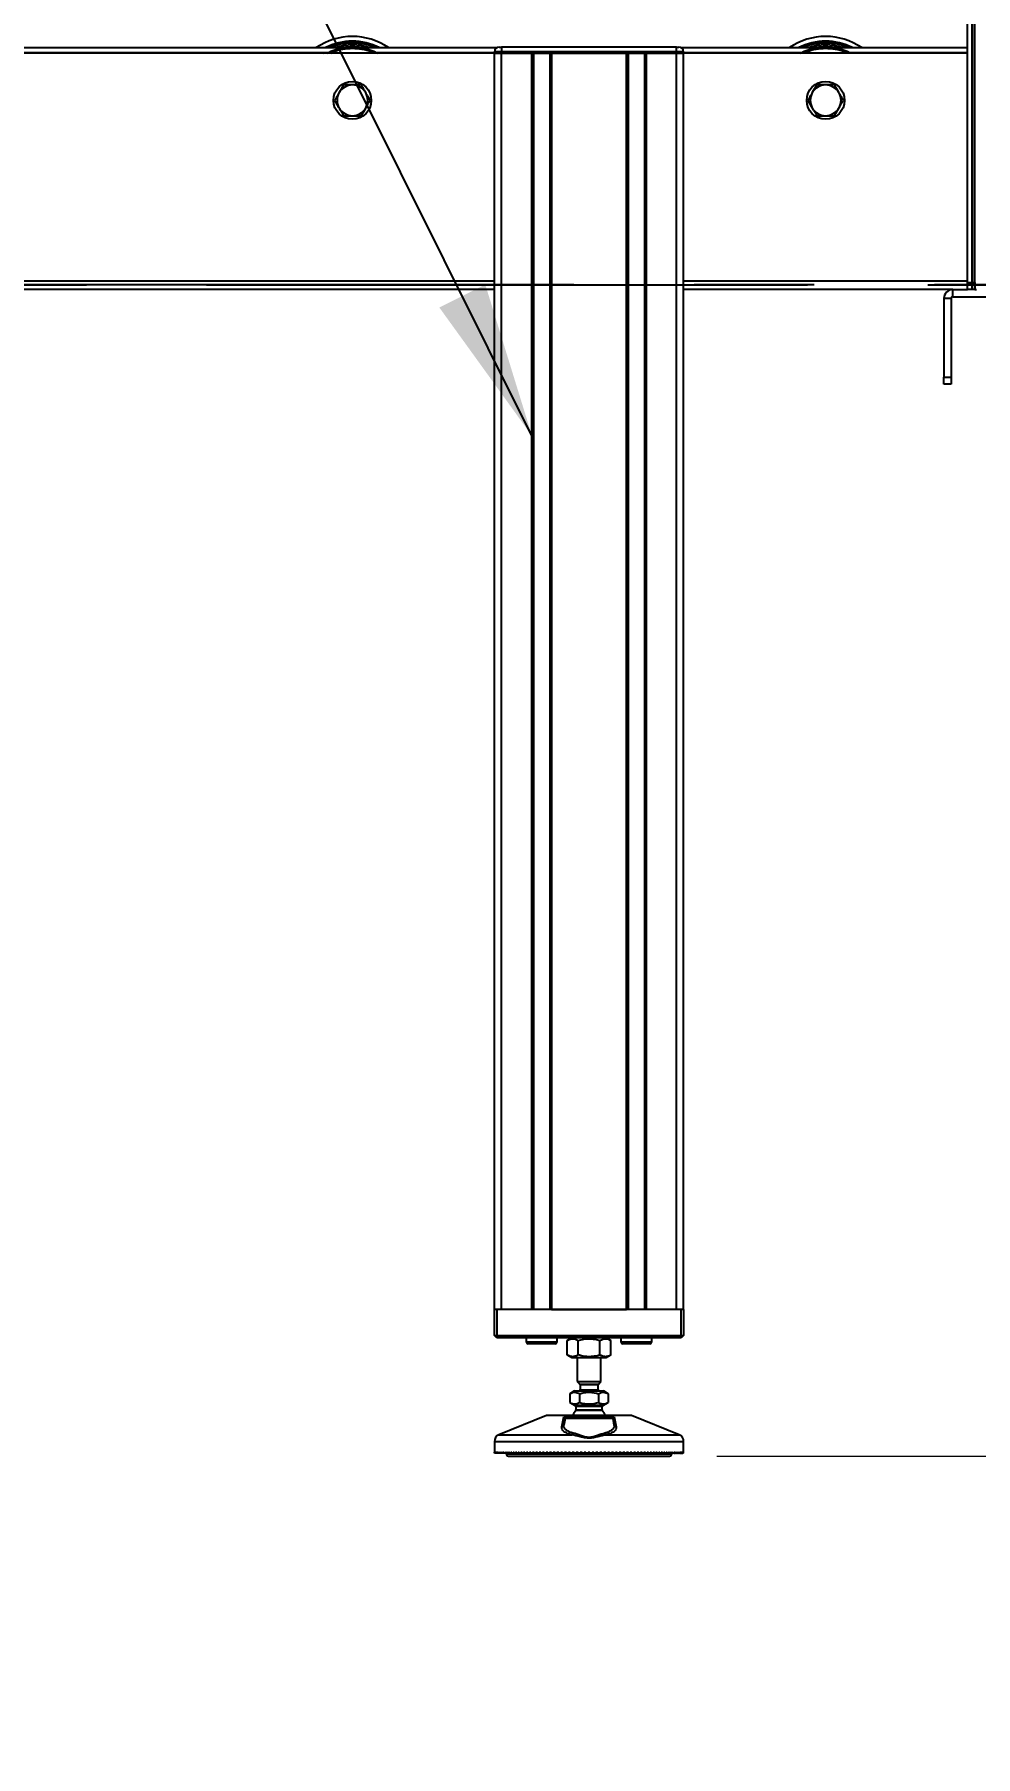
# Model space of a CAD drawing. Header units: millimetres. Extents: x 15 to 415, y 5 to 292.
# Drawn here: x 335.19 to 355.08, y 87.09 to 123.48 of the extents above; entities that cross this region are included whole.
import ezdxf

# ---------------------------------------------------------------- set-up
doc = ezdxf.new("R2010")
doc.units = ezdxf.units.MM
doc.linetypes.add('CENTERX2', pattern=[20.32, 12.7, -2.54, 2.54, -2.54])
doc.styles.add('SLDTEXTSTYLE0', font='TXT', dxfattribs={"width": 0.75})
doc.dimstyles.new('SLDDIMSTYLE1', dxfattribs={"dimtxt": 0.18, "dimasz": 3.302, "dimexe": 0, "dimexo": 0.0625, "dimgap": 0, "dimtad": 0, "dimtih": 1, "dimtoh": 1, "dimdec": 0, "dimrnd": 1e-09, "dimzin": 0, "dimdsep": 46, "dimtxsty": 'Standard', "dimsah": 1, "dimcen": 0.09, "dimadec": 0, "dimazin": 0, "dimtfac": 3.302, "dimtdec": 0, "dimtofl": 0, "dimtmove": 0, "dimatfit": 3, "dimfxl": 0, "dimfrac": 2, "dimtolj": 1, "dimtzin": 0, "dimarcsym": 0})
doc.dimstyles.new('SLDDIMSTYLE3', dxfattribs={"dimtxt": 3.5, "dimasz": 3.302, "dimexe": 0, "dimexo": 0.0625, "dimgap": 0.875, "dimtad": 1, "dimlfac": 20, "dimrnd": 1e-09, "dimzin": 12, "dimdsep": 46, "dimtxsty": 'SLDTEXTSTYLE0', "dimsah": 1, "dimcen": 0.09, "dimadec": 0, "dimazin": 3, "dimtol": 1, "dimtp": 10, "dimtm": 10, "dimtfac": 1, "dimtmove": 0, "dimatfit": 0, "dimfxl": 0, "dimfrac": 2, "dimtolj": 1, "dimtzin": 0, "dimarcsym": 0})

# ---------------------------------------------------------------- blocks, each defined once
blk = doc.blocks.new('_D_4')
at = {"color": 7, "linetype": 'Continuous', "lineweight": 0}
for p, q in [((376.907, 127.589), (376.907, 133.939)), ((367.757, 127.589), (377.907, 127.589)), ((376.907, 93.439), (376.907, 127.589)), ((349.607, 93.439), (377.907, 93.439)), ((376.907, 93.439), (376.907, 87.089))]:
    blk.add_line(p, q, dxfattribs=at)
at = {"color": 7, "linetype": 'Continuous', "lineweight": 18}
for points in [[(376.907, 127.589), (377.415, 130.891), (376.399, 130.891)], [(376.907, 93.439), (376.399, 90.137), (377.415, 90.137)]]:
    blk.add_solid(points, dxfattribs=at)
at = {"color": 7, "linetype": 'Continuous', "lineweight": 18, "char_height": 3.5, "attachment_point": 1, "rotation": 90, "style": 'SLDTEXTSTYLE0'}
for s, insert in [('±10.00', (372.396, 111.193)), ('683.00', (372.396, 95.656))]:
    blk.add_mtext(s, dxfattribs=dict(at, insert=insert))

msp = doc.modelspace()

# ---------------------------------------------------------------- linework, layer by layer
at = {"color": 7, "linetype": 'Continuous', "lineweight": 25}
for p, q in [((354.90737, 118.23944), (354.90737, 127.43944)), ((355.05737, 118.23944), (355.05737, 127.43944)), ((344.90737, 123.08944), (318.90737, 123.08944)), ((332.06781, 123.20294), (341.74692, 123.20294)), ((332.39567, 123.10294), (341.41906, 123.10294)), ((341.00045, 123.08944), (341.01556, 123.10294)), ((341.17571, 123.10294), (341.15737, 123.08944)), ((341.19725, 123.08944), (341.21665, 123.10294)), ((341.24637, 123.10294), (341.22612, 123.08944)), ((342.06781, 123.20294), (344.96081, 123.20294)), ((342.39567, 123.10294), (344.90737, 123.10294)), ((342.58861, 123.08944), (342.56836, 123.10294)), ((342.59808, 123.10294), (342.61748, 123.08944)), ((342.65737, 123.08944), (342.63902, 123.10294)), ((342.79917, 123.10294), (342.81428, 123.08944)), ((345.05737, 123.11444), (344.90737, 123.11444)), ((344.90737, 123.11444), (344.90737, 123.08944)), ((344.90737, 123.08944), (345.05737, 123.08944)), ((344.90737, 96.53944), (344.90737, 123.08944)), ((345.05737, 123.21444), (345.05737, 123.11444)), ((348.75737, 123.21444), (345.05737, 123.21444)), ((345.05737, 123.11444), (345.05737, 123.08944)), ((348.75737, 123.11444), (345.05737, 123.11444)), ((345.05737, 123.08944), (348.75737, 123.08944)), ((345.05737, 96.53944), (345.05737, 123.08944)), ((345.70237, 123.08944), (345.05737, 123.08944)), ((345.70237, 96.53944), (345.70237, 123.08944)), ((345.73592, 123.08944), (345.73592, 96.53944)), ((346.07881, 123.08944), (346.07881, 96.53944)), ((346.11237, 123.08944), (346.11237, 96.53944)), ((347.70237, 123.08944), (346.11237, 123.08944)), ((347.70237, 96.53944), (347.70237, 123.08944)), ((347.73592, 123.08944), (347.73592, 96.53944)), ((348.07881, 123.08944), (348.07881, 96.53944)), ((348.11237, 123.08944), (348.11237, 96.53944)), ((348.75737, 123.08944), (348.11237, 123.08944)), ((348.75737, 123.11444), (348.75737, 123.21444)), ((348.75737, 123.11444), (348.75737, 123.08944)), ((348.90737, 123.11444), (348.75737, 123.11444)), ((348.75737, 123.08944), (348.90737, 123.08944)), ((348.75737, 96.53944), (348.75737, 123.08944)), ((348.85393, 123.20294), (351.74692, 123.20294)), ((348.90737, 123.11444), (348.90737, 123.08944)), ((348.90737, 123.10294), (351.41906, 123.10294)), ((348.90737, 96.53944), (348.90737, 123.08944)), ((354.90737, 123.08944), (348.90737, 123.08944)), ((351.00045, 123.08944), (351.01556, 123.10294)), ((351.17571, 123.10294), (351.15737, 123.08944)), ((351.19725, 123.08944), (351.21665, 123.10294)), ((351.24637, 123.10294), (351.22612, 123.08944)), ((352.06781, 123.20294), (354.90737, 123.20294)), ((352.39567, 123.10294), (354.90737, 123.10294)), ((352.58861, 123.08944), (352.56836, 123.10294)), ((352.59808, 123.10294), (352.61748, 123.08944)), ((352.65737, 123.08944), (352.63902, 123.10294)), ((352.79917, 123.10294), (352.81428, 123.08944)), ((341.71973, 122.41444), (341.62591, 122.25194)), ((351.71973, 122.41444), (351.62591, 122.25194)), ((342.095, 121.76444), (342.18882, 121.92694)), ((352.095, 121.76444), (352.18882, 121.92694)), ((344.90737, 118.08944), (319.22054, 118.08944)), ((354.5942, 118.08944), (348.90737, 118.08944)), ((354.5942, 117.93944), (354.5942, 118.08944)), ((354.5942, 118.08944), (354.90737, 118.08944)), ((354.5942, 117.93944), (359.22054, 117.93944)), ((354.90737, 118.23944), (355.05737, 118.23944)), ((354.90737, 118.08944), (354.90737, 118.23944)), ((355.05737, 118.08944), (354.90737, 118.08944)), ((355.05737, 118.23944), (355.05737, 118.08944)), ((355.05737, 118.08944), (355.0942, 118.08944)), ((354.55737, 117.90261), (354.40737, 117.90261)), ((354.40737, 117.90261), (354.40737, 116.23944)), ((354.55737, 117.90261), (354.55737, 116.23944)), ((354.40737, 116.23944), (354.55737, 116.23944)), ((354.40737, 116.08944), (354.40737, 116.23944)), ((354.55737, 116.23944), (354.55737, 116.08944)), ((354.55737, 116.08944), (354.40737, 116.08944)), ((344.90737, 95.98944), (344.90737, 96.53944)), ((344.95737, 96.53944), (344.90737, 96.53944)), ((344.95737, 96.53944), (344.95737, 95.98944)), ((348.85737, 96.53944), (344.95737, 96.53944)), ((345.70237, 96.53944), (345.05737, 96.53944)), ((346.11237, 96.53944), (347.70237, 96.53944)), ((348.75737, 96.53944), (348.11237, 96.53944)), ((348.85737, 95.98944), (348.85737, 96.53944)), ((348.90737, 96.53944), (348.85737, 96.53944)), ((348.90737, 96.53944), (348.90737, 95.98944)), ((344.90737, 95.98944), (344.95737, 95.98944)), ((344.95737, 95.93944), (344.90737, 95.98944)), ((344.95737, 95.98944), (348.85737, 95.98944)), ((344.95737, 95.98944), (344.95737, 95.93944)), ((348.85737, 95.93944), (344.95737, 95.93944)), ((345.58237, 95.93944), (345.58237, 95.85444)), ((346.19237, 95.81444), (345.62237, 95.81444)), ((346.23237, 95.85444), (346.23237, 95.93944)), ((346.54237, 95.93944), (346.44549, 95.88351)), ((346.44549, 95.57538), (346.44549, 95.88351)), ((346.67643, 95.57538), (346.67643, 95.88351)), ((347.13831, 95.57538), (347.13831, 95.88351)), ((347.36925, 95.88351), (347.27237, 95.93944)), ((347.36925, 95.57538), (347.36925, 95.88351)), ((347.58237, 95.93944), (347.58237, 95.85444)), ((348.19237, 95.81444), (347.62237, 95.81444)), ((348.23237, 95.85444), (348.23237, 95.93944)), ((348.85737, 95.98944), (348.90737, 95.98944)), ((348.85737, 95.93944), (348.85737, 95.98944)), ((348.90737, 95.98944), (348.85737, 95.93944)), ((346.44549, 95.57538), (346.54237, 95.51944)), ((346.54237, 95.51944), (347.27237, 95.51944)), ((346.65737, 95.51944), (346.65737, 95.01478)), ((347.15737, 95.01478), (347.15737, 95.51944)), ((347.27237, 95.51944), (347.36925, 95.57538)), ((346.65737, 95.01478), (346.71004, 94.9621)), ((346.65737, 95.01478), (347.15737, 95.01478)), ((347.10469, 94.9621), (347.15737, 95.01478)), ((346.60322, 94.81478), (346.50322, 94.75704)), ((346.50322, 94.75704), (346.50322, 94.57251)), ((346.60322, 94.81478), (347.21151, 94.81478)), ((346.70529, 94.75704), (346.70529, 94.57251)), ((346.71737, 94.94442), (346.71737, 94.83978)), ((347.09737, 94.83978), (347.09737, 94.94442)), ((347.10944, 94.75704), (347.10944, 94.57251)), ((347.31151, 94.75704), (347.21151, 94.81478)), ((347.31151, 94.75704), (347.31151, 94.57251)), ((346.00737, 94.29924), (345.00057, 93.88737)), ((346.90737, 94.29924), (346.00737, 94.29924)), ((346.33336, 94.05504), (346.3745, 94.27052)), ((346.50322, 94.57251), (346.60322, 94.51478)), ((346.60322, 94.51478), (347.21151, 94.51478)), ((346.63237, 94.48978), (346.63237, 94.41577)), ((347.80737, 94.29924), (346.90737, 94.29924)), ((347.18237, 94.41577), (347.18237, 94.48978)), ((347.21151, 94.51478), (347.31151, 94.57251)), ((347.44024, 94.27052), (347.48137, 94.05504)), ((348.81416, 93.88737), (347.80737, 94.29924)), ((346.40008, 94.23292), (346.37534, 94.09263)), ((347.41465, 94.23292), (346.40008, 94.23292)), ((347.43939, 94.09263), (347.41465, 94.23292)), ((344.90737, 93.74854), (344.90737, 93.49924)), ((348.90737, 93.49924), (348.90737, 93.74854)), ((344.90749, 93.49924), (344.90737, 93.49924)), ((344.90749, 93.52424), (344.90832, 93.52424)), ((344.90749, 93.49924), (344.90749, 93.52424)), ((344.90832, 93.49924), (344.90749, 93.49924)), ((344.90832, 93.49924), (344.90832, 93.52424)), ((344.91016, 93.49924), (344.90832, 93.49924)), ((344.91016, 93.52424), (344.91267, 93.52424)), ((344.91016, 93.49924), (344.91016, 93.52424)), ((344.91267, 93.49924), (344.91016, 93.49924)), ((344.91267, 93.49924), (344.91267, 93.52424)), ((344.91633, 93.49924), (344.91267, 93.49924)), ((344.91633, 93.52424), (344.92051, 93.52424)), ((344.91633, 93.49924), (344.91633, 93.52424)), ((344.92051, 93.49924), (344.91633, 93.49924)), ((344.92051, 93.49924), (344.92051, 93.52424)), ((344.926, 93.49924), (344.92051, 93.49924)), ((344.926, 93.52424), (344.93184, 93.52424)), ((344.926, 93.49924), (344.926, 93.52424)), ((344.93184, 93.49924), (344.926, 93.49924)), ((344.93184, 93.49924), (344.93184, 93.52424)), ((344.93914, 93.49924), (344.93184, 93.49924)), ((344.93914, 93.52424), (344.94664, 93.52424)), ((344.93914, 93.49924), (344.93914, 93.52424)), ((344.94664, 93.49924), (344.93914, 93.49924)), ((344.94664, 93.49924), (344.94664, 93.52424)), ((344.95574, 93.49924), (344.94664, 93.49924)), ((344.95574, 93.52424), (344.96487, 93.52424)), ((344.95574, 93.49924), (344.95574, 93.52424)), ((344.96487, 93.49924), (344.95574, 93.49924)), ((344.96487, 93.49924), (344.96487, 93.52424)), ((344.97576, 93.49924), (344.96487, 93.49924)), ((344.97576, 93.52424), (344.98652, 93.52424)), ((344.97576, 93.49924), (344.97576, 93.52424)), ((344.98652, 93.49924), (344.97576, 93.49924)), ((344.98652, 93.49924), (344.98652, 93.52424)), ((344.99917, 93.49924), (344.98652, 93.49924)), ((344.99917, 93.52424), (345.01153, 93.52424)), ((344.99917, 93.49924), (344.99917, 93.52424)), ((345.01153, 93.49924), (344.99917, 93.49924)), ((345.01153, 93.49924), (345.01153, 93.52424)), ((345.02592, 93.49924), (345.01153, 93.49924)), ((345.02592, 93.52424), (345.03987, 93.52424)), ((345.02592, 93.49924), (345.02592, 93.52424)), ((345.03987, 93.49924), (345.02592, 93.49924)), ((345.03987, 93.49924), (345.03987, 93.52424)), ((345.05598, 93.49924), (345.03987, 93.49924)), ((345.05598, 93.52424), (345.07148, 93.52424)), ((345.05598, 93.49924), (345.05598, 93.52424)), ((345.07148, 93.49924), (345.05598, 93.49924)), ((345.07148, 93.49924), (345.07148, 93.52424)), ((345.08929, 93.49924), (345.07148, 93.49924)), ((345.08929, 93.52424), (345.10632, 93.52424)), ((345.08929, 93.49924), (345.08929, 93.52424)), ((345.10632, 93.49924), (345.08929, 93.49924)), ((345.10632, 93.49924), (345.10632, 93.52424)), ((345.12578, 93.49924), (345.10632, 93.49924)), ((345.12578, 93.52424), (345.14431, 93.52424)), ((345.12578, 93.49924), (345.12578, 93.52424)), ((345.14431, 93.49924), (345.12578, 93.49924)), ((345.14431, 93.49924), (345.14431, 93.52424)), ((345.1654, 93.49924), (345.14431, 93.49924)), ((345.15737, 93.49924), (345.15737, 93.48944)), ((345.1654, 93.52424), (345.1854, 93.52424)), ((345.1654, 93.49924), (345.1654, 93.52424)), ((345.1854, 93.49924), (345.1654, 93.49924)), ((345.1854, 93.49924), (345.1854, 93.52424)), ((345.20808, 93.49924), (345.1854, 93.49924)), ((345.20737, 93.43944), (348.60737, 93.43944)), ((345.20808, 93.52424), (345.22951, 93.52424)), ((345.20808, 93.49924), (345.20808, 93.52424)), ((345.22951, 93.49924), (345.20808, 93.49924)), ((345.22951, 93.49924), (345.22951, 93.52424)), ((345.25374, 93.49924), (345.22951, 93.49924)), ((345.25374, 93.52424), (345.27656, 93.52424)), ((345.25374, 93.49924), (345.25374, 93.52424)), ((345.27656, 93.49924), (345.25374, 93.49924)), ((345.27656, 93.49924), (345.27656, 93.52424)), ((345.30229, 93.49924), (345.27656, 93.49924)), ((345.30229, 93.52424), (345.32648, 93.52424)), ((345.30229, 93.49924), (345.30229, 93.52424)), ((345.32648, 93.49924), (345.30229, 93.49924)), ((345.32648, 93.49924), (345.32648, 93.52424)), ((345.35367, 93.49924), (345.32648, 93.49924)), ((345.35367, 93.52424), (345.37917, 93.52424)), ((345.35367, 93.49924), (345.35367, 93.52424)), ((345.37917, 93.49924), (345.35367, 93.49924)), ((345.37917, 93.49924), (345.37917, 93.52424)), ((345.40777, 93.49924), (345.37917, 93.49924)), ((345.40777, 93.52424), (345.43453, 93.52424)), ((345.40777, 93.49924), (345.40777, 93.52424)), ((345.43453, 93.49924), (345.40777, 93.49924)), ((345.43453, 93.49924), (345.43453, 93.52424)), ((345.4645, 93.49924), (345.43453, 93.49924)), ((345.4645, 93.52424), (345.49249, 93.52424)), ((345.4645, 93.49924), (345.4645, 93.52424)), ((345.49249, 93.49924), (345.4645, 93.49924)), ((345.49249, 93.49924), (345.49249, 93.52424)), ((345.52376, 93.49924), (345.49249, 93.49924)), ((345.52376, 93.52424), (345.55292, 93.52424)), ((345.52376, 93.49924), (345.52376, 93.52424)), ((345.55292, 93.49924), (345.52376, 93.49924)), ((345.55292, 93.49924), (345.55292, 93.52424)), ((345.58545, 93.49924), (345.55292, 93.49924)), ((345.58545, 93.52424), (345.61573, 93.52424)), ((345.58545, 93.49924), (345.58545, 93.52424)), ((345.61573, 93.49924), (345.58545, 93.49924)), ((345.61573, 93.49924), (345.61573, 93.52424)), ((345.64946, 93.49924), (345.61573, 93.49924)), ((345.64946, 93.52424), (345.68081, 93.52424)), ((345.64946, 93.49924), (345.64946, 93.52424)), ((345.68081, 93.49924), (345.64946, 93.49924)), ((345.68081, 93.49924), (345.68081, 93.52424)), ((345.71567, 93.49924), (345.68081, 93.49924)), ((345.71567, 93.52424), (345.74803, 93.52424)), ((345.71567, 93.49924), (345.71567, 93.52424)), ((345.74803, 93.49924), (345.71567, 93.49924)), ((345.74803, 93.49924), (345.74803, 93.52424)), ((345.78398, 93.49924), (345.74803, 93.49924)), ((345.78398, 93.52424), (345.8173, 93.52424)), ((345.78398, 93.49924), (345.78398, 93.52424)), ((345.8173, 93.49924), (345.78398, 93.49924)), ((345.8173, 93.49924), (345.8173, 93.52424)), ((345.85426, 93.49924), (345.8173, 93.49924)), ((345.85426, 93.52424), (345.88847, 93.52424)), ((345.85426, 93.49924), (345.85426, 93.52424)), ((345.88847, 93.49924), (345.85426, 93.49924)), ((345.88847, 93.49924), (345.88847, 93.52424)), ((345.92638, 93.49924), (345.88847, 93.49924)), ((345.92638, 93.52424), (345.96143, 93.52424)), ((345.92638, 93.49924), (345.92638, 93.52424)), ((345.96143, 93.49924), (345.92638, 93.49924)), ((345.96143, 93.49924), (345.96143, 93.52424)), ((346.00023, 93.49924), (345.96143, 93.49924)), ((346.00023, 93.52424), (346.03605, 93.52424)), ((346.00023, 93.49924), (346.00023, 93.52424)), ((346.03605, 93.49924), (346.00023, 93.49924)), ((346.03605, 93.49924), (346.03605, 93.52424)), ((346.07566, 93.49924), (346.03605, 93.49924)), ((346.07566, 93.52424), (346.1122, 93.52424)), ((346.07566, 93.49924), (346.07566, 93.52424)), ((346.1122, 93.49924), (346.07566, 93.49924)), ((346.1122, 93.49924), (346.1122, 93.52424)), ((346.15256, 93.49924), (346.1122, 93.49924)), ((346.15256, 93.52424), (346.18975, 93.52424)), ((346.15256, 93.49924), (346.15256, 93.52424)), ((346.18975, 93.49924), (346.15256, 93.49924)), ((346.18975, 93.49924), (346.18975, 93.52424)), ((346.23078, 93.49924), (346.18975, 93.49924)), ((346.23078, 93.52424), (346.26855, 93.52424)), ((346.23078, 93.49924), (346.23078, 93.52424)), ((346.26855, 93.49924), (346.23078, 93.49924)), ((346.26855, 93.49924), (346.26855, 93.52424)), ((346.31019, 93.49924), (346.26855, 93.49924)), ((346.31019, 93.52424), (346.34848, 93.52424)), ((346.31019, 93.49924), (346.31019, 93.52424)), ((346.34848, 93.49924), (346.31019, 93.49924)), ((346.34848, 93.49924), (346.34848, 93.52424)), ((346.39064, 93.49924), (346.34848, 93.49924)), ((346.39064, 93.52424), (346.42938, 93.52424)), ((346.39064, 93.49924), (346.39064, 93.52424)), ((346.42938, 93.49924), (346.39064, 93.49924)), ((346.42938, 93.49924), (346.42938, 93.52424)), ((346.472, 93.49924), (346.42938, 93.49924)), ((346.472, 93.52424), (346.51113, 93.52424)), ((346.472, 93.49924), (346.472, 93.52424)), ((346.51113, 93.49924), (346.472, 93.49924)), ((346.51113, 93.49924), (346.51113, 93.52424)), ((346.55413, 93.49924), (346.51113, 93.49924)), ((346.55413, 93.52424), (346.59357, 93.52424)), ((346.55413, 93.49924), (346.55413, 93.52424)), ((346.59357, 93.49924), (346.55413, 93.49924)), ((346.59357, 93.49924), (346.59357, 93.52424)), ((346.63687, 93.49924), (346.59357, 93.49924)), ((346.63687, 93.52424), (346.67655, 93.52424)), ((346.63687, 93.49924), (346.63687, 93.52424)), ((346.66819, 93.49924), (346.63687, 93.49924)), ((346.66819, 93.52424), (346.66819, 93.49924)), ((346.67655, 93.49924), (346.66819, 93.49924)), ((346.67655, 93.49924), (346.67655, 93.52424)), ((346.72009, 93.49924), (346.67655, 93.49924)), ((346.72009, 93.52424), (346.75995, 93.52424)), ((346.72009, 93.49924), (346.72009, 93.52424)), ((346.741, 93.49924), (346.72009, 93.49924)), ((346.741, 93.52424), (346.741, 93.49924)), ((346.75995, 93.49924), (346.741, 93.49924)), ((346.75995, 93.49924), (346.75995, 93.52424)), ((346.80364, 93.49924), (346.75995, 93.49924)), ((346.80364, 93.52424), (346.8436, 93.52424)), ((346.80364, 93.49924), (346.80364, 93.52424)), ((346.8141, 93.49924), (346.80364, 93.49924)), ((346.8141, 93.52424), (346.8141, 93.49924)), ((346.83408, 93.49924), (346.8141, 93.49924)), ((346.8436, 93.49924), (346.83408, 93.49924)), ((346.8436, 93.49924), (346.8436, 93.52424)), ((346.88737, 93.49924), (346.8436, 93.49924)), ((346.88737, 93.52424), (346.92737, 93.52424)), ((346.88737, 93.49924), (346.88737, 93.52424)), ((346.90737, 93.49924), (346.88737, 93.49924)), ((346.92737, 93.49924), (346.90737, 93.49924)), ((346.92737, 93.49924), (346.92737, 93.52424)), ((346.97113, 93.49924), (346.92737, 93.49924)), ((346.97113, 93.52424), (347.0111, 93.52424)), ((346.97113, 93.49924), (346.97113, 93.52424)), ((346.98065, 93.49924), (346.97113, 93.49924)), ((347.00063, 93.49924), (346.98065, 93.49924)), ((347.00063, 93.52424), (347.00063, 93.49924)), ((347.00063, 93.49924), (347.0111, 93.49924)), ((347.0111, 93.49924), (347.0111, 93.52424)), ((347.05478, 93.49924), (347.0111, 93.49924)), ((347.05478, 93.52424), (347.09464, 93.52424)), ((347.05478, 93.49924), (347.05478, 93.52424)), ((347.07373, 93.49924), (347.05478, 93.49924)), ((347.07373, 93.52424), (347.07373, 93.49924)), ((347.07373, 93.49924), (347.09464, 93.49924)), ((347.09464, 93.49924), (347.09464, 93.52424)), ((347.13818, 93.49924), (347.09464, 93.49924)), ((347.13818, 93.52424), (347.17786, 93.52424)), ((347.13818, 93.49924), (347.13818, 93.52424)), ((347.14654, 93.49924), (347.13818, 93.49924)), ((347.14654, 93.52424), (347.14654, 93.49924)), ((347.14654, 93.49924), (347.17786, 93.49924)), ((347.17786, 93.49924), (347.17786, 93.52424)), ((347.22117, 93.49924), (347.17786, 93.49924)), ((347.22117, 93.52424), (347.26061, 93.52424)), ((347.22117, 93.49924), (347.22117, 93.52424)), ((347.22117, 93.49924), (347.26061, 93.49924)), ((347.26061, 93.49924), (347.26061, 93.52424)), ((347.30361, 93.49924), (347.26061, 93.49924)), ((347.30361, 93.52424), (347.34273, 93.52424)), ((347.30361, 93.49924), (347.30361, 93.52424)), ((347.30361, 93.49924), (347.34273, 93.49924)), ((347.34273, 93.49924), (347.34273, 93.52424)), ((347.38535, 93.49924), (347.34273, 93.49924)), ((347.38535, 93.52424), (347.42409, 93.52424)), ((347.38535, 93.49924), (347.38535, 93.52424)), ((347.38535, 93.49924), (347.42409, 93.49924)), ((347.42409, 93.49924), (347.42409, 93.52424)), ((347.46625, 93.49924), (347.42409, 93.49924)), ((347.46625, 93.52424), (347.50455, 93.52424)), ((347.46625, 93.49924), (347.46625, 93.52424)), ((347.46625, 93.49924), (347.50455, 93.49924)), ((347.50455, 93.49924), (347.50455, 93.52424)), ((347.54618, 93.49924), (347.50455, 93.49924)), ((347.54618, 93.52424), (347.58395, 93.52424)), ((347.54618, 93.49924), (347.54618, 93.52424)), ((347.54618, 93.49924), (347.58395, 93.49924)), ((347.58395, 93.49924), (347.58395, 93.52424)), ((347.62498, 93.49924), (347.58395, 93.49924)), ((347.62498, 93.52424), (347.66217, 93.52424)), ((347.62498, 93.49924), (347.62498, 93.52424)), ((347.62498, 93.49924), (347.66217, 93.49924)), ((347.66217, 93.49924), (347.66217, 93.52424)), ((347.70253, 93.49924), (347.66217, 93.49924)), ((347.70253, 93.52424), (347.73907, 93.52424)), ((347.70253, 93.49924), (347.70253, 93.52424)), ((347.70253, 93.49924), (347.73907, 93.49924)), ((347.73907, 93.49924), (347.73907, 93.52424)), ((347.77868, 93.49924), (347.73907, 93.49924)), ((347.77868, 93.52424), (347.81451, 93.52424)), ((347.77868, 93.49924), (347.77868, 93.52424)), ((347.77868, 93.49924), (347.81451, 93.49924)), ((347.81451, 93.49924), (347.81451, 93.52424)), ((347.8533, 93.49924), (347.81451, 93.49924)), ((347.8533, 93.52424), (347.88835, 93.52424)), ((347.8533, 93.49924), (347.8533, 93.52424)), ((347.8533, 93.49924), (347.88835, 93.49924)), ((347.88835, 93.49924), (347.88835, 93.52424)), ((347.92626, 93.49924), (347.88835, 93.49924)), ((347.92626, 93.52424), (347.96048, 93.52424)), ((347.92626, 93.49924), (347.92626, 93.52424)), ((347.92626, 93.49924), (347.96048, 93.49924)), ((347.96048, 93.49924), (347.96048, 93.52424)), ((347.99744, 93.49924), (347.96048, 93.49924)), ((347.99744, 93.52424), (348.03075, 93.52424)), ((347.99744, 93.49924), (347.99744, 93.52424)), ((347.99744, 93.49924), (348.03075, 93.49924)), ((348.03075, 93.49924), (348.03075, 93.52424)), ((348.0667, 93.49924), (348.03075, 93.49924)), ((348.0667, 93.52424), (348.09906, 93.52424)), ((348.0667, 93.49924), (348.0667, 93.52424)), ((348.0667, 93.49924), (348.09906, 93.49924)), ((348.09906, 93.49924), (348.09906, 93.52424)), ((348.13393, 93.49924), (348.09906, 93.49924)), ((348.13393, 93.52424), (348.16527, 93.52424)), ((348.13393, 93.49924), (348.13393, 93.52424)), ((348.13393, 93.49924), (348.16527, 93.49924)), ((348.16527, 93.49924), (348.16527, 93.52424)), ((348.199, 93.49924), (348.16527, 93.49924)), ((348.199, 93.52424), (348.22928, 93.52424)), ((348.199, 93.49924), (348.199, 93.52424)), ((348.199, 93.49924), (348.22928, 93.49924)), ((348.22928, 93.49924), (348.22928, 93.52424)), ((348.26181, 93.49924), (348.22928, 93.49924)), ((348.26181, 93.52424), (348.29097, 93.52424)), ((348.26181, 93.49924), (348.26181, 93.52424)), ((348.26181, 93.49924), (348.29097, 93.49924)), ((348.29097, 93.49924), (348.29097, 93.52424)), ((348.32225, 93.49924), (348.29097, 93.49924)), ((348.32225, 93.52424), (348.35023, 93.52424)), ((348.32225, 93.49924), (348.32225, 93.52424)), ((348.32225, 93.49924), (348.35023, 93.49924)), ((348.35023, 93.49924), (348.35023, 93.52424)), ((348.3802, 93.49924), (348.35023, 93.49924)), ((348.3802, 93.52424), (348.40696, 93.52424)), ((348.3802, 93.49924), (348.3802, 93.52424)), ((348.3802, 93.49924), (348.40696, 93.49924)), ((348.40696, 93.49924), (348.40696, 93.52424)), ((348.43557, 93.49924), (348.40696, 93.49924)), ((348.43557, 93.52424), (348.46106, 93.52424)), ((348.43557, 93.49924), (348.43557, 93.52424)), ((348.43557, 93.49924), (348.46106, 93.49924)), ((348.46106, 93.49924), (348.46106, 93.52424)), ((348.48825, 93.49924), (348.46106, 93.49924)), ((348.48825, 93.52424), (348.51244, 93.52424)), ((348.48825, 93.49924), (348.48825, 93.52424)), ((348.48825, 93.49924), (348.51244, 93.49924)), ((348.51244, 93.49924), (348.51244, 93.52424)), ((348.53817, 93.49924), (348.51244, 93.49924)), ((348.53817, 93.52424), (348.561, 93.52424)), ((348.53817, 93.49924), (348.53817, 93.52424)), ((348.53817, 93.49924), (348.561, 93.49924)), ((348.561, 93.49924), (348.561, 93.52424)), ((348.58522, 93.49924), (348.561, 93.49924)), ((348.58522, 93.52424), (348.60665, 93.52424)), ((348.58522, 93.49924), (348.58522, 93.52424)), ((348.58522, 93.49924), (348.60665, 93.49924)), ((348.60665, 93.49924), (348.60665, 93.52424)), ((348.62933, 93.49924), (348.60665, 93.49924)), ((348.62933, 93.52424), (348.64933, 93.52424)), ((348.62933, 93.49924), (348.62933, 93.52424)), ((348.62933, 93.49924), (348.64933, 93.49924)), ((348.64933, 93.49924), (348.64933, 93.52424)), ((348.67042, 93.49924), (348.64933, 93.49924)), ((348.65737, 93.48944), (348.65737, 93.49924)), ((348.67042, 93.52424), (348.68895, 93.52424)), ((348.67042, 93.49924), (348.67042, 93.52424)), ((348.67042, 93.49924), (348.68895, 93.49924)), ((348.68895, 93.49924), (348.68895, 93.52424)), ((348.70841, 93.49924), (348.68895, 93.49924)), ((348.70841, 93.52424), (348.72545, 93.52424)), ((348.70841, 93.49924), (348.70841, 93.52424)), ((348.70841, 93.49924), (348.72545, 93.49924)), ((348.72545, 93.49924), (348.72545, 93.52424)), ((348.74325, 93.49924), (348.72545, 93.49924)), ((348.74325, 93.52424), (348.75875, 93.52424)), ((348.74325, 93.49924), (348.74325, 93.52424)), ((348.74325, 93.49924), (348.75875, 93.49924)), ((348.75875, 93.49924), (348.75875, 93.52424)), ((348.77486, 93.49924), (348.75875, 93.49924)), ((348.77486, 93.52424), (348.78881, 93.52424)), ((348.77486, 93.49924), (348.77486, 93.52424)), ((348.77486, 93.49924), (348.78881, 93.49924)), ((348.78881, 93.49924), (348.78881, 93.52424)), ((348.8032, 93.49924), (348.78881, 93.49924)), ((348.8032, 93.52424), (348.81556, 93.52424)), ((348.8032, 93.49924), (348.8032, 93.52424)), ((348.8032, 93.49924), (348.81556, 93.49924)), ((348.81556, 93.49924), (348.81556, 93.52424)), ((348.82822, 93.49924), (348.81556, 93.49924)), ((348.82822, 93.52424), (348.83897, 93.52424)), ((348.82822, 93.49924), (348.82822, 93.52424)), ((348.82822, 93.49924), (348.83897, 93.49924)), ((348.83897, 93.49924), (348.83897, 93.52424)), ((348.84986, 93.49924), (348.83897, 93.49924)), ((348.84986, 93.52424), (348.85899, 93.52424)), ((348.84986, 93.49924), (348.84986, 93.52424)), ((348.84986, 93.49924), (348.85899, 93.49924)), ((348.85899, 93.49924), (348.85899, 93.52424)), ((348.86809, 93.49924), (348.85899, 93.49924)), ((348.86809, 93.52424), (348.87559, 93.52424)), ((348.86809, 93.49924), (348.86809, 93.52424)), ((348.86809, 93.49924), (348.87559, 93.49924)), ((348.87559, 93.49924), (348.87559, 93.52424)), ((348.88289, 93.49924), (348.87559, 93.49924)), ((348.88289, 93.52424), (348.88873, 93.52424)), ((348.88289, 93.49924), (348.88289, 93.52424)), ((348.88289, 93.49924), (348.88873, 93.49924)), ((348.88873, 93.49924), (348.88873, 93.52424)), ((348.89422, 93.49924), (348.88873, 93.49924)), ((348.89422, 93.52424), (348.8984, 93.52424)), ((348.89422, 93.49924), (348.89422, 93.52424)), ((348.89422, 93.49924), (348.8984, 93.49924)), ((348.8984, 93.49924), (348.8984, 93.52424)), ((348.90206, 93.49924), (348.8984, 93.49924)), ((348.90206, 93.52424), (348.90458, 93.52424)), ((348.90206, 93.49924), (348.90206, 93.52424)), ((348.90206, 93.49924), (348.90458, 93.49924)), ((348.90458, 93.49924), (348.90458, 93.52424)), ((348.90641, 93.49924), (348.90458, 93.49924)), ((348.90641, 93.52424), (348.90725, 93.52424)), ((348.90641, 93.49924), (348.90641, 93.52424)), ((348.90641, 93.49924), (348.90725, 93.49924)), ((348.90725, 93.49924), (348.90725, 93.52424)), ((348.90737, 93.49924), (348.90725, 93.49924))]:
    msp.add_line(p, q, dxfattribs=at)
at = {"color": 7, "linetype": 'CENTERX2'}
for p, q in [((355.00637, 118.08944), (355.00637, 127.58944)), ((355.00637, 127.58944), (355.00637, 118.08944)), ((216.90737, 118.18844), (366.90737, 118.18844)), ((366.90737, 118.18844), (216.90737, 118.18844))]:
    msp.add_line(p, q, dxfattribs=at)
at = {"color": 8, "linetype": 'Continuous', "lineweight": 25}
for p, q in [((341.17366, 123.08944), (341.19243, 123.10294)), ((341.29868, 123.08944), (341.32143, 123.10294)), ((341.37941, 123.08944), (341.40581, 123.10294)), ((342.40892, 123.10294), (342.43532, 123.08944)), ((342.4933, 123.10294), (342.51605, 123.08944)), ((342.62231, 123.10294), (342.64107, 123.08944)), ((351.17366, 123.08944), (351.19243, 123.10294)), ((351.29868, 123.08944), (351.32143, 123.10294)), ((351.37941, 123.08944), (351.40581, 123.10294)), ((352.40892, 123.10294), (352.43532, 123.08944)), ((352.4933, 123.10294), (352.51605, 123.08944)), ((352.62231, 123.10294), (352.64107, 123.08944)), ((318.90737, 118.27627), (344.90737, 118.27627)), ((348.90737, 118.27627), (354.90737, 118.27627)), ((345.58237, 95.85444), (346.23237, 95.85444)), ((347.58237, 95.85444), (348.23237, 95.85444)), ((346.71004, 94.9621), (347.10469, 94.9621)), ((347.09737, 94.94442), (346.71737, 94.94442)), ((346.71737, 94.83978), (347.09737, 94.83978)), ((347.18862, 94.39924), (346.62612, 94.39924)), ((347.18237, 94.48978), (346.63237, 94.48978)), ((346.63237, 94.41577), (347.18237, 94.41577)), ((344.90737, 93.74854), (346.90737, 93.74854)), ((345.00057, 93.88737), (346.54783, 93.88737)), ((346.90737, 93.74854), (348.90737, 93.74854)), ((347.26691, 93.88737), (348.81416, 93.88737)), ((345.15737, 93.48944), (348.65737, 93.48944))]:
    msp.add_line(p, q, dxfattribs=at)
at = {"color": 7, "linetype": 'Continuous', "lineweight": 25, "flags": 128}
msp.add_lwpolyline([(346.62612, 94.39924), (346.57783, 94.33018), (346.56282, 94.29924)], dxfattribs=at)
at = {"color": 7, "linetype": 'Continuous', "lineweight": 25}
for centre in [(341.90737, 122.08944), (351.90737, 122.08944)]:
    msp.add_circle(centre, 0.4, dxfattribs=at)
for centre, radius, start, end in [((341.90737, 122.08944), 1.35, 55.569721, 124.430279), ((351.90737, 122.08944), 1.35, 55.569721, 124.430279), ((341.90737, 122.08944), 1.25, 62.973947, 117.026053), ((341.90737, 122.08944), 1.125, 90, 117.266044), ((341.90737, 122.08944), 1.22649, 65.213844, 114.786156), ((341.90737, 122.08944), 1.21, 90, 113.037645), ((341.90737, 122.08944), 1.21, 66.962355, 90), ((341.90737, 122.08944), 1.125, 62.733956, 90), ((345.00737, 123.11444), 0.1, 90, 180), ((348.80737, 123.11444), 0.1, 0, 90), ((351.90737, 122.08944), 1.25, 62.973947, 117.026053), ((351.90737, 122.08944), 1.125, 90, 117.266044), ((351.90737, 122.08944), 1.22649, 65.213844, 114.786156), ((351.90737, 122.08944), 1.21, 90, 113.037645), ((351.90737, 122.08944), 1.21, 66.962355, 90), ((351.90737, 122.08944), 1.125, 62.733956, 90), ((341.90737, 122.08944), 0.325, 90, 150), ((341.90737, 122.08944), 0.325, 30, 90), ((351.90737, 122.08944), 0.325, 90, 150), ((351.90737, 122.08944), 0.325, 30, 90), ((341.90737, 122.08944), 0.325, 150, 210), ((341.90737, 122.08944), 0.325, 210, 270), ((341.90737, 122.08944), 0.325, 270, 330), ((341.90737, 122.08944), 0.325, 330, 30), ((351.90737, 122.08944), 0.325, 150, 210), ((351.90737, 122.08944), 0.325, 210, 270), ((351.90737, 122.08944), 0.325, 270, 330), ((351.90737, 122.08944), 0.325, 330, 30), ((354.5942, 117.90261), 0.18683, 90, 180), ((354.5942, 117.90261), 0.03683, 90, 180), ((345.62237, 95.85444), 0.04, 180, 270), ((346.19237, 95.85444), 0.04, 270, 0), ((347.62237, 95.85444), 0.04, 180, 270), ((348.19237, 95.85444), 0.04, 270, 0), ((346.69237, 94.83978), 0.025, 270, 0), ((346.69237, 94.94442), 0.025, 0, 45), ((347.12237, 94.94442), 0.025, 135, 180), ((347.12237, 94.83978), 0.025, 180, 270), ((346.44932, 94.22424), 0.05, 90, 170), ((346.60737, 94.48978), 0.025, 0, 90), ((346.60737, 94.41577), 0.025, 318.590378, 0), ((347.20737, 94.48978), 0.025, 90, 180), ((347.20737, 94.41577), 0.025, 180, 221.409622), ((346.90737, 94.1512), 0.375, 23.251703, 41.409622), ((347.36541, 94.22424), 0.05, 10, 90), ((345.05737, 93.74854), 0.15, 112.249024, 180), ((348.75737, 93.74854), 0.15, 0, 67.750976), ((345.20737, 93.48944), 0.05, 180, 270), ((348.60737, 93.48944), 0.05, 270, 0)]:
    msp.add_arc(centre, radius, start, end, dxfattribs=at)
at = {"color": 8, "linetype": 'Continuous', "lineweight": 25}
for centre, radius, start, end in [((341.90737, 122.08944), 1.24029, 63.866951, 116.133049), ((341.90737, 122.08944), 1.17068, 72.018173, 107.981827), ((341.90737, 122.08944), 1.13081, 79.961409, 100.038591), ((351.90737, 122.08944), 1.24029, 63.866951, 116.133049), ((351.90737, 122.08944), 1.17068, 72.018173, 107.981827), ((351.90737, 122.08944), 1.13081, 79.961409, 100.038591)]:
    msp.add_arc(centre, radius, start, end, dxfattribs=at)
for points in [[(341.45247, 123.08944), (341.46905, 123.09724), (341.54991, 123.13527), (341.70236, 123.1759), (341.90751, 123.19628), (342.11176, 123.17482), (342.26457, 123.13887), (342.34168, 123.09728), (342.35622, 123.08944)], [(351.45247, 123.08944), (351.46905, 123.09724), (351.54991, 123.13527), (351.70236, 123.1759), (351.90751, 123.19628), (352.11176, 123.17482), (352.26457, 123.13887), (352.34168, 123.09728), (352.35622, 123.08944)]]:
    msp.add_open_spline(points, degree=3, knots=[0, 0, 0, 0, 0.05890759, 0.28736724, 0.50291563, 0.71846401, 0.94692366, 1, 1, 1, 1], dxfattribs=at)
at = {"color": 7, "linetype": 'Continuous', "lineweight": 25}
for points, knots in [([(345.00737, 123.21444), (345.00804, 123.21444), (345.00907, 123.21444), (345.0153, 123.21444), (345.02176, 123.21444), (345.02971, 123.21444), (345.04137, 123.21444), (345.05108, 123.21444), (345.05737, 123.21444)], [0, 0, 0, 0, 0.23944295, 0.36955024, 0.49999985, 0.63010729, 0.76055705, 1, 1, 1, 1]), ([(348.75737, 123.21444), (348.76365, 123.21444), (348.77336, 123.21444), (348.78501, 123.21444), (348.79296, 123.21444), (348.79943, 123.21444), (348.80566, 123.21444), (348.80669, 123.21444), (348.80737, 123.21444)], [0, 0, 0, 0, 0.23944295, 0.36955024, 0.49999985, 0.63010729, 0.76055705, 1, 1, 1, 1]), ([(341.90737, 122.41444), (341.89201, 122.41444), (341.82851, 122.41444), (341.76664, 122.41444), (341.71973, 122.41444)], [0, 0, 0, 0, 0.24185142, 1, 1, 1, 1]), ([(342.095, 122.41444), (342.08133, 122.41444), (342.02022, 122.41444), (341.95669, 122.41444), (341.90737, 122.41444)], [0, 0, 0, 0, 0.22371328, 1, 1, 1, 1]), ([(342.18882, 122.25194), (342.1866, 122.2558), (342.16976, 122.28496), (342.13801, 122.33996), (342.10943, 122.38947), (342.095, 122.41444)], [0, 0, 0, 0, 0.07007691, 0.53077766, 1, 1, 1, 1]), ([(351.90737, 122.41444), (351.89201, 122.41444), (351.82851, 122.41444), (351.76664, 122.41444), (351.71973, 122.41444)], [0, 0, 0, 0, 0.24185142, 1, 1, 1, 1]), ([(352.095, 122.41444), (352.08133, 122.41444), (352.02022, 122.41444), (351.95669, 122.41444), (351.90737, 122.41444)], [0, 0, 0, 0, 0.22371328, 1, 1, 1, 1]), ([(352.18882, 122.25194), (352.1866, 122.2558), (352.16976, 122.28496), (352.13801, 122.33996), (352.10943, 122.38947), (352.095, 122.41444)], [0, 0, 0, 0, 0.07007691, 0.53077766, 1, 1, 1, 1]), ([(341.62591, 122.25194), (341.62368, 122.24809), (341.61782, 122.23793), (341.6083, 122.22145), (341.59738, 122.20252), (341.58277, 122.17723), (341.5682, 122.152), (341.55372, 122.1269), (341.54286, 122.1081), (341.53568, 122.09567), (341.53209, 122.08944)], [0, 0, 0, 0, 0.070036107, 0.184842993, 0.299816611, 0.41526294, 0.647866756, 0.765024679, 0.882473115, 1, 1, 1, 1]), ([(341.53209, 122.08944), (341.53587, 122.0829), (341.54721, 122.06325), (341.56644, 122.02995), (341.58994, 121.98924), (341.60985, 121.95475), (341.62189, 121.93391), (341.62591, 121.92694)], [0, 0, 0, 0, 0.123597525, 0.371247822, 0.621013548, 0.873301388, 1, 1, 1, 1]), ([(341.62591, 121.92694), (341.62813, 121.92309), (341.64009, 121.90239), (341.66174, 121.86488), (341.69089, 121.81438), (341.71001, 121.78128), (341.71973, 121.76444)], [0, 0, 0, 0, 0.07005137, 0.3766066, 0.68307341, 1, 1, 1, 1]), ([(342.28264, 122.08944), (342.27507, 122.10257), (342.25988, 122.12888), (342.24051, 122.16242), (342.22481, 122.18961), (342.2129, 122.21025), (342.20088, 122.23105), (342.19285, 122.24498), (342.18882, 122.25194)], [0, 0, 0, 0, 0.2473449, 0.49601219, 0.62098533, 0.74684355, 0.87330953, 1, 1, 1, 1]), ([(342.18882, 121.92694), (342.19105, 121.9308), (342.20057, 121.94728), (342.21374, 121.9701), (342.22829, 121.9953), (342.23921, 122.01422), (342.25013, 122.03313), (342.26102, 122.05198), (342.27187, 122.07078), (342.27905, 122.08322), (342.28264, 122.08944)], [0, 0, 0, 0, 0.07003681, 0.29977827, 0.41522575, 0.53148028, 0.64786324, 0.76502233, 0.88247194, 1, 1, 1, 1]), ([(351.62591, 122.25194), (351.62368, 122.24809), (351.61782, 122.23793), (351.6083, 122.22145), (351.59738, 122.20252), (351.58277, 122.17723), (351.5682, 122.152), (351.55372, 122.1269), (351.54286, 122.1081), (351.53568, 122.09567), (351.53209, 122.08944)], [0, 0, 0, 0, 0.070036107, 0.184842993, 0.299816611, 0.41526294, 0.647866756, 0.765024679, 0.882473115, 1, 1, 1, 1]), ([(351.53209, 122.08944), (351.53587, 122.0829), (351.54721, 122.06325), (351.56644, 122.02995), (351.58994, 121.98924), (351.60985, 121.95475), (351.62189, 121.93391), (351.62591, 121.92694)], [0, 0, 0, 0, 0.123597525, 0.371247822, 0.621013548, 0.873301388, 1, 1, 1, 1]), ([(351.62591, 121.92694), (351.62813, 121.92309), (351.64009, 121.90239), (351.66174, 121.86488), (351.69089, 121.81438), (351.71001, 121.78128), (351.71973, 121.76444)], [0, 0, 0, 0, 0.07005137, 0.3766066, 0.68307341, 1, 1, 1, 1]), ([(352.28264, 122.08944), (352.27507, 122.10257), (352.25988, 122.12888), (352.24051, 122.16242), (352.22481, 122.18961), (352.2129, 122.21025), (352.20088, 122.23105), (352.19285, 122.24498), (352.18882, 122.25194)], [0, 0, 0, 0, 0.2473449, 0.49601219, 0.62098533, 0.74684355, 0.87330953, 1, 1, 1, 1]), ([(352.18882, 121.92694), (352.19105, 121.9308), (352.20057, 121.94728), (352.21374, 121.9701), (352.22829, 121.9953), (352.23921, 122.01422), (352.25013, 122.03313), (352.26102, 122.05198), (352.27187, 122.07078), (352.27905, 122.08322), (352.28264, 122.08944)], [0, 0, 0, 0, 0.07003681, 0.29977827, 0.41522575, 0.53148028, 0.64786324, 0.76502233, 0.88247194, 1, 1, 1, 1]), ([(341.71973, 121.76444), (341.7429, 121.76444), (341.78945, 121.76444), (341.84489, 121.76444), (341.88435, 121.76444), (341.89969, 121.76444), (341.90737, 121.76444)], [0, 0, 0, 0, 0.377424081, 0.758342626, 0.879073433, 1, 1, 1, 1]), ([(341.90737, 121.76444), (341.95669, 121.76444), (342.02022, 121.76444), (342.08133, 121.76444), (342.095, 121.76444)], [0, 0, 0, 0, 0.77628672, 1, 1, 1, 1]), ([(351.71973, 121.76444), (351.7429, 121.76444), (351.78945, 121.76444), (351.84489, 121.76444), (351.88435, 121.76444), (351.89969, 121.76444), (351.90737, 121.76444)], [0, 0, 0, 0, 0.377424081, 0.758342626, 0.879073433, 1, 1, 1, 1]), ([(351.90737, 121.76444), (351.95669, 121.76444), (352.02022, 121.76444), (352.08133, 121.76444), (352.095, 121.76444)], [0, 0, 0, 0, 0.77628672, 1, 1, 1, 1]), ([(346.44549, 95.88351), (346.46553, 95.89383), (346.50605, 95.91469), (346.56609, 95.92232), (346.62349, 95.91112), (346.65867, 95.89277), (346.67643, 95.88351)], [0, 0, 0, 0, 0.26461361, 0.53496576, 0.76535242, 1, 1, 1, 1]), ([(346.67643, 95.88351), (346.71652, 95.89383), (346.79756, 95.91469), (346.91764, 95.92232), (347.03243, 95.91112), (347.1028, 95.89277), (347.13831, 95.88351)], [0, 0, 0, 0, 0.26461361, 0.53496576, 0.76535242, 1, 1, 1, 1]), ([(347.13831, 95.88351), (347.15835, 95.89383), (347.19887, 95.91469), (347.25892, 95.92232), (347.31631, 95.91112), (347.35149, 95.89277), (347.36925, 95.88351)], [0, 0, 0, 0, 0.264613605, 0.534965755, 0.765352421, 1, 1, 1, 1]), ([(346.67643, 95.57538), (346.66647, 95.56995), (346.64652, 95.55907), (346.61583, 95.54739), (346.58451, 95.54028), (346.55436, 95.53895), (346.52578, 95.54252), (346.49886, 95.54995), (346.47202, 95.56081), (346.45434, 95.57052), (346.44549, 95.57538)], [0, 0, 0, 0, 0.13203281, 0.26458016, 0.39928784, 0.53502145, 0.64990165, 0.76541262, 0.88251129, 1, 1, 1, 1]), ([(347.13831, 95.57538), (347.09822, 95.56506), (347.01717, 95.5442), (346.89709, 95.53657), (346.7823, 95.54777), (346.71193, 95.56612), (346.67643, 95.57538)], [0, 0, 0, 0, 0.26461361, 0.53496576, 0.76535242, 1, 1, 1, 1]), ([(347.36925, 95.57538), (347.35929, 95.56995), (347.33934, 95.55907), (347.30865, 95.54739), (347.27733, 95.54028), (347.24718, 95.53895), (347.2186, 95.54252), (347.19168, 95.54995), (347.16484, 95.56081), (347.14716, 95.57052), (347.13831, 95.57538)], [0, 0, 0, 0, 0.13203281, 0.26458016, 0.39928784, 0.53502145, 0.64990165, 0.76541262, 0.88251129, 1, 1, 1, 1]), ([(346.50322, 94.75704), (346.52075, 94.766), (346.55619, 94.78412), (346.62496, 94.79417), (346.67419, 94.77142), (346.70529, 94.75704)], [0, 0, 0, 0, 0.26487363, 0.53549144, 1, 1, 1, 1]), ([(346.70529, 94.75704), (346.74035, 94.766), (346.81123, 94.78412), (346.94877, 94.79417), (347.04723, 94.77142), (347.10944, 94.75704)], [0, 0, 0, 0, 0.26487363, 0.53549144, 1, 1, 1, 1]), ([(347.10944, 94.75704), (347.12697, 94.766), (347.1624, 94.78412), (347.23118, 94.79417), (347.28041, 94.77142), (347.31151, 94.75704)], [0, 0, 0, 0, 0.26487363, 0.53549144, 1, 1, 1, 1]), ([(346.3745, 94.27052), (346.37961, 94.27153), (346.39156, 94.2739), (346.40229, 94.27412), (346.40843, 94.27424)], [0, 0, 0, 0, 0.42736376, 1, 1, 1, 1]), ([(346.40008, 94.23292), (346.39982, 94.23966), (346.39936, 94.25119), (346.39458, 94.26418), (346.37808, 94.26938), (346.3745, 94.27052)], [0, 0, 0, 0, 0.52319107, 0.89628059, 1, 1, 1, 1]), ([(346.40843, 94.27424), (346.40857, 94.27424), (346.41202, 94.27424), (346.41688, 94.27424), (346.4246, 94.27424), (346.43359, 94.27424), (346.44617, 94.27424), (346.44803, 94.27424), (346.44932, 94.27424)], [0, 0, 0, 0, 0.00342872, 0.08461702, 0.16091524, 0.28112812, 0.50055747, 1, 1, 1, 1]), ([(346.44932, 94.27424), (346.45544, 94.27424), (346.46485, 94.27424), (346.52197, 94.27424), (346.58109, 94.27424), (346.65447, 94.27424), (346.76111, 94.27424), (346.90737, 94.27424), (347.05362, 94.27424), (347.16027, 94.27424), (347.23365, 94.27424), (347.29276, 94.27424), (347.34988, 94.27424), (347.35929, 94.27424), (347.36541, 94.27424)], [0, 0, 0, 0, 0.11972842, 0.18418033, 0.25, 0.31581967, 0.38027158, 0.5, 0.61972842, 0.68418033, 0.75, 0.81581967, 0.88027158, 1, 1, 1, 1]), ([(346.50322, 94.57251), (346.52075, 94.56355), (346.55619, 94.54544), (346.62496, 94.53539), (346.67419, 94.55814), (346.70529, 94.57251)], [0, 0, 0, 0, 0.26487364, 0.53549145, 1, 1, 1, 1]), ([(346.70529, 94.57251), (346.74035, 94.56355), (346.81123, 94.54544), (346.94877, 94.53539), (347.04723, 94.55814), (347.10944, 94.57251)], [0, 0, 0, 0, 0.26487364, 0.53549145, 1, 1, 1, 1]), ([(347.10944, 94.57251), (347.12697, 94.56355), (347.1624, 94.54544), (347.23118, 94.53539), (347.28041, 94.55814), (347.31151, 94.57251)], [0, 0, 0, 0, 0.26487364, 0.53549145, 1, 1, 1, 1]), ([(347.36541, 94.27424), (347.36672, 94.27424), (347.36868, 94.27424), (347.3822, 94.27424), (347.39227, 94.27424), (347.39878, 94.27424), (347.40242, 94.27424), (347.40449, 94.27424), (347.40559, 94.27424), (347.40612, 94.27424), (347.40626, 94.27424), (347.40629, 94.27424), (347.4063, 94.27424), (347.4063, 94.27424), (347.4063, 94.27424)], [0, 0, 0, 0, 0.49942716, 0.74958484, 0.87461093, 0.93715685, 0.96851777, 0.9842368, 0.99584965, 0.99885645, 0.99966039, 0.99988784, 0.99995817, 1, 1, 1, 1]), ([(347.4063, 94.27424), (347.41245, 94.27412), (347.42317, 94.2739), (347.43513, 94.27153), (347.44024, 94.27052)], [0, 0, 0, 0, 0.572635324, 1, 1, 1, 1]), ([(347.44024, 94.27052), (347.43656, 94.26939), (347.42863, 94.26697), (347.42153, 94.26106), (347.41361, 94.24981), (347.41423, 94.23972), (347.41465, 94.23292)], [0, 0, 0, 0, 0.10375447, 0.22349763, 0.47726112, 1, 1, 1, 1]), ([(346.54783, 93.88737), (346.513, 93.89729), (346.44319, 93.91718), (346.374, 93.95735), (346.33299, 94.00326), (346.33324, 94.03778), (346.33336, 94.05504)], [0, 0, 0, 0, 0.24909018, 0.4992514, 0.74969708, 1, 1, 1, 1]), ([(346.33336, 94.05504), (346.33849, 94.05609), (346.34873, 94.05819), (346.36162, 94.06676), (346.37134, 94.07843), (346.37401, 94.0879), (346.37534, 94.09263)], [0, 0, 0, 0, 0.25007233, 0.5, 0.74992767, 1, 1, 1, 1]), ([(346.57353, 93.92496), (346.54194, 93.93462), (346.47708, 93.95446), (346.41407, 93.99381), (346.37501, 94.03995), (346.37523, 94.07441), (346.37534, 94.09263)], [0, 0, 0, 0, 0.24316946, 0.49938186, 0.73532542, 1, 1, 1, 1]), ([(346.54783, 93.88737), (346.55058, 93.88913), (346.55608, 93.89264), (346.56343, 93.90156), (346.56961, 93.91243), (346.57222, 93.92079), (346.57353, 93.92496)], [0, 0, 0, 0, 0.25003535, 0.5, 0.74996465, 1, 1, 1, 1]), ([(347.2412, 93.92496), (347.19056, 93.90881), (347.11453, 93.88457), (347.00031, 93.84398), (346.9069, 93.82775), (346.81353, 93.84425), (346.69993, 93.8855), (346.62401, 93.9092), (346.57353, 93.92496)], [0, 0, 0, 0, 0.250632087, 0.376261389, 0.500634361, 0.624963585, 0.750620405, 1, 1, 1, 1]), ([(347.43939, 94.09263), (347.4395, 94.07442), (347.43972, 94.0399), (347.4006, 93.99376), (347.33756, 93.95441), (347.27279, 93.93462), (347.2412, 93.92496)], [0, 0, 0, 0, 0.26463586, 0.50139308, 0.75686445, 1, 1, 1, 1]), ([(347.2412, 93.92496), (347.24251, 93.92079), (347.24512, 93.91243), (347.2513, 93.90156), (347.25865, 93.89264), (347.26415, 93.88913), (347.26691, 93.88737)], [0, 0, 0, 0, 0.25003535, 0.5, 0.74996465, 1, 1, 1, 1]), ([(347.48137, 94.05504), (347.48147, 94.03776), (347.48166, 94.0032), (347.44062, 93.95726), (347.37145, 93.9171), (347.3017, 93.89726), (347.26691, 93.88737)], [0, 0, 0, 0, 0.25060264, 0.50150215, 0.75136032, 1, 1, 1, 1]), ([(347.48137, 94.05504), (347.47625, 94.05609), (347.46601, 94.05819), (347.45311, 94.06676), (347.4434, 94.07843), (347.44072, 94.0879), (347.43939, 94.09263)], [0, 0, 0, 0, 0.25007202, 0.5, 0.74992798, 1, 1, 1, 1]), ([(347.26691, 93.88737), (347.2397, 93.88196), (347.18507, 93.87109), (347.09702, 93.84897), (347.0049, 93.82657), (346.91798, 93.81584), (346.84314, 93.82189), (346.77991, 93.83419), (346.67873, 93.8591), (346.60317, 93.87541), (346.54783, 93.88737)], [0, 0, 0, 0, 0.12362737, 0.24828246, 0.37375271, 0.50082149, 0.58490584, 0.66338051, 0.75342499, 1, 1, 1, 1])]:
    msp.add_open_spline(points, degree=3, knots=knots, dxfattribs=at)

# ---------------------------------------------------------------- dimensions: what is measured, and where the dimension line sits
at = {"color": 7, "linetype": 'Continuous', "lineweight": 18}
dim = msp.add_linear_dim(base=(376.90737, 127.58944), p1=(348.60737, 93.43944), p2=(366.75737, 127.58944), angle=90, dimstyle='SLDDIMSTYLE3', dxfattribs=at)
dim.commit()
dim.dimension.update_dxf_attribs({"geometry": '_D_4', "text_midpoint": (376.90737, 110.51444), "dimtype": 160})

# ---------------------------------------------------------------- leaders
at = {"color": 7, "linetype": 'Continuous', "lineweight": 0}
msp.add_leader([(345.70237, 114.99891), (336.15794, 134.15468)], dimstyle='SLDDIMSTYLE1', dxfattribs=at)

doc.saveas('drawing.dxf')
